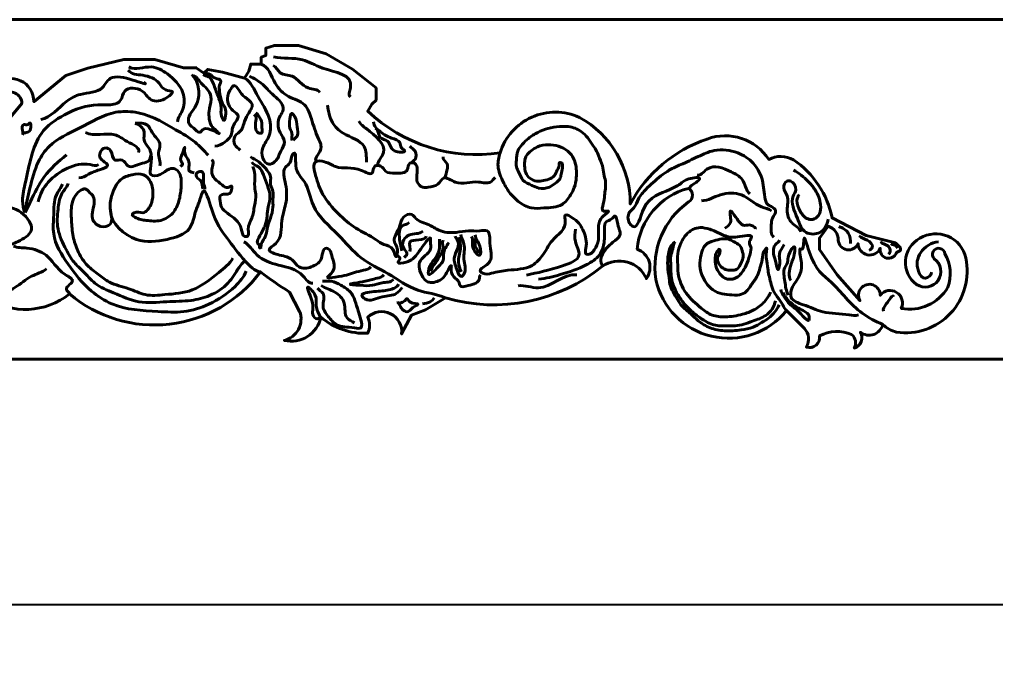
# Model space of a CAD drawing. Header units: millimetres. Extents: x 0 to 2376, y 0 to 1680.
# Drawn here: x 1413.3 to 1891, y 731.9 to 1043.1 of the extents above; entities that cross this region are included whole.
import ezdxf

# ---------------------------------------------------------------- set-up
doc = ezdxf.new("R2010")
doc.units = ezdxf.units.MM
doc.layers.get('0').update_dxf_attribs({"lineweight": 35})
doc.layers.add('Архио', color=252, linetype='Continuous', lineweight=40)
doc.layers.add('Размеры', color=5, linetype='Continuous', lineweight=9)
doc.styles.add('Размер', font='ARIAL.TTF', dxfattribs={"width": 0.8})
doc.dimstyles.new('M 1-1_h36_(M 1-8)', dxfattribs={"dimscale": 2, "dimtxt": 32, "dimasz": 25, "dimexe": 10, "dimexo": 5, "dimgap": 5, "dimtad": 1, "dimdec": 0, "dimtxsty": 'Размер', "dimblk": 'OBLIQUE', "dimcen": 2.5, "dimadec": 0, "dimazin": 0, "dimtfac": 1, "dimtdec": 0, "dimtmove": 0, "dimatfit": 3, "dimfxl": 0, "dimarcsym": 0})

# ---------------------------------------------------------------- blocks, each defined once
blk = doc.blocks.new('_Oblique')
at = {"color": 0, "linetype": 'ByBlock', "lineweight": -2}
blk.add_line((-0.5, -0.5), (0.5, 0.5), dxfattribs=at)
blk = doc.blocks.new('*D3')
at = {"layer": 'Defpoints', "color": 0}
for p in [(454, 876.86), (1922, 876.86), (1922, 756.86)]:
    blk.add_point(p, dxfattribs=at)
at = {"layer": 'Размеры', "color": 0, "lineweight": -2}
for p, q in [((454, 866.86), (454, 736.86)), ((1922, 866.86), (1922, 736.86)), ((454, 756.86), (1922, 756.86))]:
    blk.add_line(p, q, dxfattribs=at)
at = {"layer": 'Размеры', "color": 0, "lineweight": -2, "xscale": 50, "yscale": 50, "zscale": 50, "rotation": 180}
blk.add_blockref('_Oblique', (454, 756.86), dxfattribs=at)
at = {"layer": 'Размеры', "color": 0, "lineweight": -2, "xscale": 50, "yscale": 50, "zscale": 50}
blk.add_blockref('_Oblique', (1922, 756.86), dxfattribs=at)
at = {"layer": 'Размеры', "color": 0, "insert": (1188, 799.54), "char_height": 64, "attachment_point": 5, "style": 'Размер'}
blk.add_mtext('1468', dxfattribs=at)

msp = doc.modelspace()

# ---------------------------------------------------------------- linework, layer by layer
at = {"layer": 'Архио'}
msp.add_lwpolyline([(454, 876.86), (1922, 876.86), (1922, 1043.14), (454, 1043.14)], close=True, dxfattribs=at)
for points in [[(1397.26, 906.86, 0.324083), (1437.66, 908.8, 0.43036), (1531.19, 919.57, 0.023709), (1545.37, 909.77), (1550.39, 900.29, -0.450265), (1542.83, 886.07, 0.42509), (1560.74, 897.53, 0.191993), (1583.74, 889.58, 0.222797), (1583.74, 897.38, -0.705083), (1600.31, 889.26), (1605.1, 898.35), (1611.93, 901.03), (1621.84, 906.86, 0.246039), (1698.65, 922.4, -0.469507), (1720.16, 916.3, 0.494485), (1715.66, 930.74, -0.319148), (1740.76, 960.46, -0.580764), (1740.76, 953.85, 0.284601), (1724.78, 915.88, 0.629586), (1788.76, 900.68), (1797.46, 891.98, -0.336439), (1798.42, 882.83, 0.561324), (1804.92, 888.29, -0.233965), (1820.63, 888.89, -0.365445), (1821.91, 882.36, 0.481332), (1824.95, 890.04, 0.531458), (1835.92, 893.83, 0.113408), (1842.56, 890.09, 0.523363), (1876.49, 926.43, 0.516114), (1854.06, 936.04, 0.553494), (1852.44, 913.43, 0.984202), (1861.07, 926.01, -1.384939), (1866.28, 928.52, -0.221408), (1867.74, 912.08, -0.321526), (1844.88, 901.76, 0.900193), (1834.62, 908.19, 1.305738), (1824.69, 905.54), (1813.49, 918.23), (1804.84, 930.63), (1804.84, 936.19), (1809.09, 941.97, -0.335849), (1814.07, 935.14, 0.792356), (1823.79, 933.48, 0.799791), (1834.62, 931.15, 0.934197), (1842.55, 929.06), (1844.5, 930.11), (1844.5, 931.38), (1842.08, 933.8), (1827.76, 937.41), (1811.06, 946.04, 0.197813), (1792.14, 974.44, 0.257238), (1780.03, 974.66, 0.350355), (1749.88, 984.64, 0.188862), (1712.22, 952.84, 0.275237), (1687.39, 995.25, 0.451361), (1648.51, 977.85, -0.231403), (1583.75, 998.35), (1585.74, 1001.66), (1587.8, 1003.72), (1587.8, 1009.66), (1576.29, 1018.81), (1563.34, 1026.28), (1549.82, 1030.46), (1538.01, 1030.46), (1533.8, 1029.07), (1533.8, 1025.5), (1531.57, 1024.67), (1531.57, 1021.29), (1526.44, 1021.29), (1525.56, 1017.93), (1523.4, 1014.49), (1512.7, 1017.32), (1505.37, 1018.71), (1503.55, 1016.9), (1499.75, 1019.5), (1493.57, 1019.5), (1489.66, 1020.61), (1479.48, 1023.49), (1464.27, 1023.49), (1446.68, 1019.28), (1435.93, 1015.74), (1420.28, 1002.86, 1.172152), (1398.33, 999.54, 0.544794)], [(1403.46, 1000.41, -1.171909), (1414.36, 1001.99), (1401.44, 986.66, 0.287561)]]:
    msp.add_lwpolyline(points, format="xyb", dxfattribs=at)
for points, start_tangent, end_tangent in [([(1537.55, 1024.93), (1551.75, 1023.46), (1561.56, 1019.37), (1575.31, 1009.72), (1575.31, 1005.33)], (0.965583, -0.260095), (0.955923, -0.293618)), ([(1415.98, 948.74), (1414.72, 954.37), (1416.12, 963.5), (1419.04, 976.05), (1423.97, 987.43), (1435.22, 996.47), (1451.59, 1001.38), (1457.01, 1001.38), (1462.74, 1003.59), (1464.75, 1008.11), (1473.29, 1008.11), (1477.05, 1004.34), (1484.44, 1004.34), (1487.98, 1007.88), (1484.84, 1008.71), (1481.63, 1011.92), (1473.59, 1015.84), (1466.46, 1018.34)], (-0.477086, 0.878856), (-0.563309, 0.826246)), ([(1490.59, 993.04), (1493.19, 999.25), (1493.19, 1007.26), (1485.62, 1016.52), (1477.82, 1019.91), (1466.75, 1019.91)], (0.11155, 0.993759), (-0.870395, 0.492355)), ([(1558.6, 973.69), (1560.59, 979.22), (1559.53, 985.08), (1556.11, 994.45), (1552.76, 1001.4), (1544.94, 1005.48), (1538.42, 1011.99), (1531.57, 1021.29)], (-0.707107, 0.707107), (-0.950624, 0.310344)), ([(1537.36, 1020.7), (1540.93, 1017.12), (1546.7, 1015.4), (1554.55, 1009.63), (1560.32, 1007.44)], (0.916787, -0.399378), (0.504523, -0.863399)), ([(1423.68, 994.24), (1436.23, 1003.07), (1443.07, 1006.49), (1453.76, 1009.76), (1458.75, 1014.75), (1474.14, 1012.47)], (0.985161, 0.171635), (-0.794512, 0.607248)), ([(1498.47, 1015.64), (1502.64, 1011.47), (1505.68, 1008.43), (1507.05, 1004.09), (1506.02, 998.26), (1506.02, 995.63), (1507.28, 991.06), (1509.45, 988.88), (1511, 987.34), (1503.28, 989.46), (1501.9, 988.08), (1498.01, 990.37), (1496.3, 992.09), (1496.3, 995.75), (1498.7, 999.52), (1500.87, 1004.89), (1500.87, 1009.12), (1497.67, 1016.21)], (0.937324, -0.348459), (-0.707107, 0.707107)), ([(1503.55, 1016.9), (1506.41, 1016.29), (1509.21, 1014.38), (1511.76, 1013.18), (1511.19, 1011.08), (1511.19, 1008.09), (1512.4, 1002.5), (1513.54, 1000.52), (1514.24, 997.16), (1513.35, 993.79), (1511.95, 996.9), (1511.95, 1000.08), (1510.87, 1004.47), (1508.77, 1010.12), (1505.71, 1015.08), (1503.23, 1016.29)], (1, 0), (-0.638798, 0.769374)), ([(1525.81, 1015.43), (1532.35, 1011.3), (1536.93, 1006.71), (1541.29, 1002.36), (1542.33, 999.04), (1540.83, 995.94), (1540.83, 987.8), (1542.9, 983.22), (1541.18, 978.75), (1538.31, 973.59), (1535.33, 972.33), (1532.4, 975.26), (1532.4, 980.35), (1535.44, 986.31), (1535.44, 994.91), (1529.94, 1005.57), (1523.4, 1014.49)], (0.888276, -0.459309), (-0.867533, 0.49738)), ([(1508.85, 981.15), (1513.91, 983.32), (1516.51, 985.92), (1518.1, 991.55), (1520.27, 996.03), (1517.67, 998.63), (1515.07, 1004.41), (1516.95, 1009.61), (1518.03, 1010.7), (1521.93, 1006.79), (1523.67, 1005.06), (1527.07, 1001.66), (1525.04, 996.61), (1523.02, 992.13), (1521.86, 989.1), (1518.68, 985.92), (1518.68, 981.87), (1521.28, 979.27)], (1, 0), (0.707107, -0.707107)), ([(1505.66, 976.67), (1499.22, 983.11), (1489.68, 989.18), (1480.61, 994.26), (1469.9, 997.71), (1460.46, 997.71), (1442.48, 989.91), (1427.78, 981.02), (1422.52, 973.59), (1418.34, 960.53), (1415.98, 948.74)], (-0.707107, 0.707107), (-0.122263, -0.992498)), ([(1528.88, 997.43), (1530.44, 995.87), (1531.87, 992.46), (1531.87, 990.1), (1531.87, 987.68), (1530.09, 987.68), (1528.81, 990.29), (1528.81, 992.59), (1528.81, 995.96), (1528.08, 996.7)], (0.933454, -0.358698), (-0.830146, 0.557545)), ([(1547.18, 984.12), (1549.16, 986.11), (1549.16, 990.6), (1547.83, 995.85), (1546.53, 997.15), (1545.64, 994.48), (1545.64, 990.03), (1546.7, 986.47), (1546.7, 983.96)], (0.707107, 0.707107), (0.567784, -0.823178)), ([(1415.5, 987.2), (1418.11, 988.46), (1418.11, 992.48), (1417.34, 991.7), (1415.36, 991.7), (1414.66, 988.74), (1414.66, 986.7)], (0.196285, 0.980547), (-0.842915, -0.538046)), ([(1469.85, 992.41), (1475.88, 991.42), (1478.22, 987.83), (1482, 981.71), (1481.34, 977.82), (1482, 971.49)], (1, 0), (-0.175186, -0.984535)), ([(1469.85, 992.41), (1474.26, 988), (1474.26, 984.05), (1476.42, 980.45), (1477.56, 976.31)], (0.957202, -0.28942), (-0.256081, -0.966655)), ([(1648.51, 977.85), (1647.52, 971.39), (1650.01, 963.73), (1653.52, 958.01), (1657.39, 954.14), (1663.77, 950.91), (1669.86, 950.91), (1678.84, 952.6), (1683.04, 957.34), (1684.86, 960.99), (1685.81, 965.73), (1685.81, 970.1), (1683.4, 976.88), (1681.62, 978.67), (1677.13, 981.11), (1672.16, 981.77), (1666.76, 980.82), (1663.68, 978.83), (1661.53, 976.68), (1660.56, 973.86), (1660.56, 970.68), (1661.43, 967.4), (1663.86, 964.97), (1667.38, 963.97), (1670.66, 964.48), (1673.89, 965.71), (1675.48, 967.3), (1676.87, 970.17), (1677.48, 972.02), (1677.48, 973.04), (1678.41, 973.04), (1679, 972.45), (1679, 970.48), (1678.46, 967.4), (1677.69, 965.05), (1675.69, 963.05), (1672.71, 961.15), (1667.48, 960.59), (1664.09, 961.97), (1659.73, 964.53), (1657.73, 968.28), (1656.5, 971.09), (1656.5, 974.22), (1657.17, 978.78), (1659.38, 981.98), (1662.38, 984.98), (1666.97, 987.82), (1671.95, 989.87), (1677.64, 990.74), (1681.9, 990.74), (1688.41, 988.18), (1691.41, 985.18), (1694.11, 981.31), (1695.76, 978.74), (1696.69, 976.54), (1698.58, 971.57), (1699.25, 967.57), (1700.07, 964.11), (1700.07, 960.21), (1699.66, 956.98), (1699.04, 952.88), (1699.04, 949.4), (1701.57, 949.4), (1699.01, 946.84), (1696.71, 941.66), (1696.71, 937.99), (1696.71, 935.24), (1694.62, 930.38), (1692.65, 928.42), (1690.55, 928.42), (1690.55, 931.17), (1690.55, 935.63), (1687.66, 942.58), (1684.58, 945.66), (1680.44, 947.3), (1680.44, 944.41), (1679, 939.96), (1674.93, 935.89), (1669.55, 928.16), (1664.17, 922.78), (1652.35, 920.42), (1644.35, 918.98), (1640.02, 918.98), (1638.84, 920.16), (1641.26, 922.58), (1643.56, 924.88), (1643.56, 933.66), (1642.12, 939.69), (1638.57, 939.69), (1633.06, 939.69), (1626.95, 938.95), (1618.45, 940.05), (1613.72, 942.64), (1607.23, 945.82), (1605.35, 947.7), (1601.15, 946.32), (1599.46, 942.27), (1597.41, 937.71), (1596.64, 934.93), (1597.59, 932.56), (1598.14, 931.13), (1598.14, 928.62), (1597.68, 927.12), (1596.09, 930.49), (1591.62, 932.99), (1587.83, 935.32), (1577.92, 941.03), (1569.29, 948.14), (1561.81, 957.5), (1558.19, 966.82), (1558.19, 973.47), (1562.62, 973.47), (1567.99, 971.14), (1580.7, 969.27), (1585.84, 967.99), (1587.23, 971.37), (1590.03, 971.37), (1592.48, 968.92), (1597.38, 967.87), (1603.1, 969.51), (1604.38, 972.77), (1606.6, 972.77), (1608, 969.51), (1608, 963.68), (1610.62, 961.05), (1613.36, 961.05), (1618.03, 962.63), (1620.89, 965.49), (1626.58, 963.58), (1638.01, 963.58), (1643.84, 963.58), (1646.11, 965.85)], (-0.337173, -0.941443), (0.707107, 0.707107)), ([(1579.32, 993.45), (1583.21, 989.56), (1591.4, 977.99), (1588.65, 971.76)], (0.473773, -0.880647), (0, -1)), ([(1586.6, 992.99), (1590.02, 988.1), (1595.41, 985.08), (1599.41, 982.88), (1600.31, 980.36), (1601.82, 978.85), (1596.8, 978.85), (1593.45, 983.54), (1589.86, 985.49), (1587.33, 989.81)], (0, -1), (-0.991916, 0.1269)), ([(1445.47, 987.9), (1459.85, 986.76), (1465.96, 983.46), (1471.43, 977.99)], (0.876889, -0.480693), (-0.556627, -0.830763)), ([(1517.76, 926.29), (1510.79, 919.32), (1497.83, 910.75), (1484.38, 908.48), (1474.82, 908.48), (1466.72, 911.39), (1457.24, 914.61), (1451.96, 918.29), (1446.51, 922.77), (1442.19, 929.09), (1439.71, 935.97), (1438.75, 943.73), (1438.75, 951.85), (1440.67, 957.05), (1446.03, 960.01), (1447.55, 958.49), (1448.91, 957.13), (1449.79, 954.09), (1448.99, 945.77), (1452.91, 941.85), (1457.64, 943.05), (1457.64, 950.73), (1458.6, 957.45), (1462.76, 964.73), (1468.37, 967.13), (1473.97, 967.13), (1477.33, 963.77), (1478.54, 957.29), (1477.5, 952.49), (1473.58, 948.57), (1469.33, 948.57), (1468.41, 947.65), (1469.65, 946.41), (1475.33, 944.81), (1482.38, 944.81), (1488.23, 948.41), (1491.27, 954.33), (1492.31, 960.65), (1491.43, 968.09), (1489.55, 969.97), (1486.54, 969.97), (1482.06, 967.21), (1477.6, 967.21), (1477.6, 971.62), (1477.6, 976.39), (1476.66, 974.17), (1473.52, 972.85), (1466.33, 971.54), (1463.5, 974.37), (1459.85, 974.37), (1457.83, 979.02), (1454.99, 980.24), (1452.72, 977.96), (1452.72, 975.38), (1454.21, 973.89), (1456.33, 971.77), (1452.46, 969.62), (1447.1, 967.39), (1442.34, 965.57)], (-0.499331, -0.866412), (-1, 0)), ([(1498.77, 968.11), (1496.3, 968.99), (1496.3, 971.89), (1495.61, 974.73), (1494.09, 978.33), (1494.09, 980.6), (1493.02, 977.51), (1492.33, 973.85), (1492.96, 972.08), (1492.04, 971.17)], (-0.932847, 0.360273), (-0.652628, -0.757678)), ([(1604.4, 981.19), (1606.87, 978.72), (1606.87, 974.7), (1605.21, 973.03)], (0.624438, -0.781075), (-0.500064, -0.865989)), ([(1782.53, 936.55), (1781.28, 942.65), (1781.88, 945.94), (1783.39, 949.55), (1781.38, 951.55), (1779.58, 952.57), (1778.13, 956.18), (1776.61, 965.47), (1772.34, 972.82), (1764.85, 977.88), (1753.29, 978.99), (1745.47, 976.04), (1736.92, 972.1), (1731.52, 969.49), (1727.28, 966.6), (1719.81, 959.96), (1716.31, 955.34), (1714, 950.94), (1711.88, 948.81), (1711.88, 943.5), (1713.54, 941.84), (1718.92, 950.67), (1731.68, 959.97), (1736.6, 962.62), (1740.98, 965.15), (1746.17, 965.15), (1744.44, 963.42), (1741.19, 960.17)], (-0.816571, 0.577245), (-0.06855, -0.997648)), ([(1526.31, 975.98), (1530.37, 973.44), (1534.38, 969.43), (1536.16, 966.13), (1536.16, 964.61), (1536.16, 962.28), (1537.32, 959.01), (1537.32, 955.3), (1537.32, 951.28), (1534.46, 940.64), (1533.5, 936.77), (1531.85, 931.89)], (0.836404, -0.548114), (0.540065, -0.841623)), ([(1621.84, 906.86), (1608.19, 910.72), (1593.69, 918.72), (1580.56, 926.45), (1569.24, 937.76), (1557.11, 952.06), (1552.78, 963.73), (1548.52, 971.7), (1547.44, 977.61), (1547.08, 977.25), (1545.57, 972.92), (1543.51, 970.87), (1543.51, 962.53), (1543.51, 952.76), (1541.69, 944.65), (1538.74, 933.59), (1535.52, 930.37), (1540.59, 927.88), (1546.68, 925.48), (1550.09, 922.07), (1556.08, 922.07), (1560.79, 925.58), (1561.69, 929.04), (1562.91, 931.09), (1564.06, 931.09), (1566.11, 927.56), (1567.14, 921.01), (1565.16, 918.2), (1564.04, 917.08), (1567.78, 917.08), (1573.36, 918.07), (1581.63, 920.44), (1585.21, 922.05)], (-0.905931, 0.423426), (0.527501, 0.849555)), ([(1620.64, 975.92), (1622.58, 972.51), (1622.58, 969.68), (1621.41, 965.61)], (-0.302281, -0.953219), (-0.378273, -0.925694)), ([(1422.32, 953.96), (1427.28, 963.5), (1436.82, 970.36), (1447.76, 972.14), (1451.96, 972.14)], (0.233925, 0.972255), (0.796208, 0.605023)), ([(1527.41, 971.24), (1528.39, 967.28), (1528.39, 961.15), (1528.9, 957.59), (1528.28, 952.02), (1526.93, 945.88), (1525.24, 940.42), (1524.62, 936.93), (1523.61, 936.93), (1521.8, 940.7), (1515.04, 948.36), (1512.17, 951.23), (1511.38, 955.34), (1511.38, 956.58), (1512.19, 957.39), (1516, 957.93), (1517.07, 959.78), (1517.07, 961.64), (1515.49, 960.97), (1512.45, 962.15), (1507.35, 968.92), (1507.35, 974.59)], (0.369, -0.929429), (-0.77221, 0.635367)), ([(1526.93, 973.28), (1530.2, 970.97), (1532.74, 967.2), (1534.6, 961.84), (1535.85, 956.74), (1535, 951.5), (1533.53, 942.52), (1532.58, 940.43), (1530.37, 936.32), (1529.87, 933.44), (1530.74, 932.57), (1530.74, 931.36), (1531.85, 931.89)], (0.556908, -0.830574), (0.959238, 0.2826)), ([(1744.92, 967.17), (1749.77, 969.83), (1761.68, 968.56), (1767, 964.86), (1770.81, 957.81)], (0.896685, -0.44267), (0.773148, -0.634226)), ([(1504.01, 960.05), (1503.36, 962.99), (1503.36, 966.78), (1502.52, 968.73), (1501.47, 968.73), (1499.87, 967.73), (1499.87, 966.23), (1502.17, 963.94), (1502.94, 960.2)], (0, 1), (0.221456, -0.97517)), ([(1792.23, 969.48), (1799.4, 963.91), (1802.71, 959.73), (1804.55, 956.12), (1805.4, 952.52), (1804.81, 948), (1802.32, 945.51), (1799.3, 945.51), (1795.44, 949.38), (1793.86, 954.62), (1794.85, 957.57)], (0.840218, -0.542249), (0.46691, 0.884305)), ([(1524.19, 919.99), (1518.74, 912.54), (1505.98, 903.8), (1493.65, 900.22), (1481.03, 900.22), (1458.51, 903.94), (1448.47, 910.24), (1437, 923.43), (1429.97, 938.18), (1429.97, 947.5), (1431.31, 957.29), (1434.29, 962.53)], (-0.35291, -0.935657), (0.366762, 0.930315)), ([(1437.13, 962.81), (1433.8, 957.57), (1432.09, 950.33), (1432.09, 940.66), (1436.12, 930.5), (1439.96, 924.31), (1444.29, 919.98), (1450.18, 914.09), (1459.31, 909.31), (1471.7, 904.99), (1485.3, 904.99), (1497.32, 905.68), (1506.31, 908.07), (1515.36, 914.18), (1520.71, 921.81), (1523.78, 924.88)], (-0.426678, -0.904404), (0.903347, 0.42891)), ([(1809.13, 945.37), (1805.07, 938.97), (1798.31, 938.97), (1794.09, 945.79), (1792.01, 956.73), (1793.26, 959.85), (1790.76, 964.01), (1788.99, 964.01), (1787.38, 960.78), (1789.04, 956.83), (1789.04, 949.81), (1791.29, 943.71), (1795.74, 939.26)], (-0.17944, -0.983769), (0.285412, -0.958405)), ([(1531.19, 919.57), (1523.89, 924.76), (1514.83, 936.11), (1507.35, 950.2), (1503.18, 959.1), (1501.6, 955.08), (1499.44, 949.19), (1496.42, 940.85), (1485.49, 935.54), (1470.53, 935.54), (1457.8, 949.56)], (-0.978975, 0.203979), (0, 1)), ([(1747.13, 954.44), (1756.37, 957.33), (1766.65, 957.33), (1776.47, 951.44), (1781.44, 949.48)], (1, 0), (0.813607, -0.581415)), ([(1400.21, 953.99), (1408.91, 951.19), (1418.02, 944.4), (1419.12, 940.6), (1413.57, 935.05), (1406.61, 933.2), (1402.01, 936.3), (1388.91, 941.5), (1376.9, 944.9), (1361.6, 946.4), (1344.59, 945.3), (1327.26, 942.68), (1313.86, 938.39), (1293.85, 929.89)], (0.867884, -0.496766), (-0.871684, -0.490068)), ([(1698.65, 922.4), (1697.89, 925.88), (1699.94, 930.3), (1703.79, 934.15), (1707.19, 937.55), (1706.08, 942.91), (1704.61, 947), (1703.13, 945.53), (1700.43, 944.13), (1699.61, 940.94), (1699.61, 935.86), (1697.15, 927.92), (1690.92, 923.17), (1677.97, 918.26), (1667.4, 916.05)], (-0.470092, 0.882617), (-0.994183, -0.107706)), ([(1758.48, 941.05), (1761.25, 943.82), (1761.25, 946.7), (1761.25, 949.35), (1763.16, 947.45), (1768.24, 942.37), (1771.65, 942.37), (1773.35, 940.67)], (0.929795, 0.368079), (-0.786165, -0.618016)), ([(1603.99, 943.75), (1600.46, 941.99), (1599.21, 936.39), (1600.46, 929.96)], (-0.707107, -0.707107), (0.264197, -0.964469)), ([(1780.96, 909.75), (1777.92, 905.02), (1772.78, 901.03), (1767.22, 898.87), (1758.72, 897.63), (1752.29, 898.51), (1746.96, 901.9), (1739.58, 909.27), (1735.7, 918.9), (1735.44, 924.39), (1735.7, 929.83), (1737.6, 934.86), (1739.58, 937.7), (1741.17, 939.28), (1743.24, 940.57), (1746.39, 941.3), (1751.12, 940.48), (1753.98, 939.46), (1758.07, 937.47), (1764.76, 936.73), (1771.63, 936.73), (1770.68, 934.59), (1770.68, 933.13), (1771.29, 931.8), (1771.29, 930.42), (1769.89, 925.18), (1767.85, 920.73), (1763.62, 916.5), (1758.56, 916.5), (1755.56, 919.5), (1753.92, 923.6), (1753.92, 927.41), (1754.75, 929.54), (1755.91, 930.7), (1755.91, 928.34), (1755, 926.73), (1755, 925.26), (1756.65, 922.28), (1758.85, 920.82), (1761.7, 920.4), (1764.4, 920.91), (1766.09, 923.11), (1767.15, 925.54), (1767.44, 928.4), (1767, 930), (1766.2, 932.1), (1763.7, 933.95), (1761.67, 935.11), (1759.2, 935.84), (1757.08, 935.73), (1753.2, 934.88), (1749.05, 932.71), (1747.34, 929.51), (1746.31, 923.85), (1746.93, 919.14), (1748.79, 915.22), (1751.73, 911.57), (1756.16, 909.14), (1760.75, 908.42), (1765.76, 908.42), (1769, 909.97), (1771.48, 913.22), (1774.52, 917.9), (1775.71, 921.36), (1776.84, 925.63), (1778.29, 930.65), (1778.91, 931.27), (1778.91, 929.62), (1778.91, 925.86), (1779.53, 921.31), (1780.15, 918.06), (1781.03, 914.4), (1782.27, 910.57), (1784.18, 907.38), (1786.96, 903.41), (1788.76, 900.68)], (-0.401066, -0.916049), (0.837604, -0.546278)), ([(1814.36, 941.85), (1818.96, 938.63), (1820.13, 933.45)], (0.929967, -0.367642), (0, -1)), ([(1638.93, 918.11), (1638.26, 915.97), (1631.72, 912.64), (1629.11, 912.64), (1628.29, 914.76), (1626.66, 916.39), (1624.62, 920.47), (1624.62, 922.59), (1621.92, 918.43), (1619.11, 915.61), (1613.02, 914.76), (1610.74, 917.04), (1609.02, 921.2), (1609.02, 924.22), (1614.49, 930.83), (1614.49, 934.34), (1614.49, 935.97), (1610.57, 932.05), (1607.71, 928.06), (1602.57, 924.38), (1598.57, 924.38), (1599.47, 926.34), (1597.97, 927.84)], (-0.62186, -0.783128), (-0.620484, 0.784219)), ([(1610.66, 939.53), (1603.92, 937.59), (1600.97, 932.15), (1602.72, 927.81), (1601.62, 926.7)], (-0.707107, -0.707107), (-0.612154, -0.790738)), ([(1604.4, 929.54), (1604.4, 934.21), (1612.29, 937.11)], (0.279041, 0.960279), (0.083119, 0.99654)), ([(1629.35, 937.91), (1630.81, 933.32), (1630.81, 925.83), (1630.81, 918.55), (1629.64, 917.38), (1628, 919.02), (1626.8, 922.48), (1626, 925.17), (1627.97, 934.19), (1626.51, 937.03)], (0, -1), (-0.388757, 0.92134)), ([(1629.43, 919.66), (1628.12, 924.32), (1629.1, 930.94), (1628.28, 936.59)], (-0.379645, 0.925132), (-0.264456, 0.964398)), ([(1636.34, 937.69), (1638.53, 932.23), (1638.53, 927.72), (1635.47, 930.78), (1634.45, 936.89)], (0.060549, -0.998165), (-0.579671, 0.814851)), ([(1824.37, 937.25), (1828.25, 935.2), (1830.73, 931.62), (1829.27, 930.16)], (0.606687, -0.794941), (-0.815183, -0.579204)), ([(1410.25, 932.28), (1416.83, 931.3), (1426.25, 927.75), (1435.67, 918.33), (1439.09, 914.9), (1436.48, 910.51), (1437.66, 908.8)], (0.899254, -0.437427), (-0.825014, -0.565112)), ([(1523.09, 934.37), (1529.49, 927.97), (1539.98, 922.94), (1552.14, 917.5), (1556.86, 914.14)], (0.878569, -0.477616), (0.963238, 0.26865)), ([(1623.37, 933.96), (1620.79, 928.28), (1620.79, 926.08), (1617.43, 921.24), (1613.55, 918.34), (1614.13, 922.53), (1616.2, 925.44), (1618.79, 931.18), (1618.79, 935.57)], (-0.521791, -0.853073), (0, 1)), ([(1620.66, 935.19), (1620.66, 931.51), (1619.43, 928.15), (1616.98, 924.15), (1614.52, 920.01)], (-0.63869, -0.769464), (-0.170463, -0.985364)), ([(1638.19, 928.98), (1636.39, 932.25), (1635.86, 935.98)], (-0.253607, 0.967307), (-0.707107, 0.707107)), ([(1785.18, 903.46), (1783.09, 900.05), (1779.92, 896.89), (1776.56, 894.77), (1772.35, 892.62), (1766.59, 891.24), (1758.3, 890.79), (1751.33, 892.27), (1745.53, 895.68), (1740.87, 899.95), (1738.39, 902.05), (1733.79, 908.8), (1731.92, 912.76), (1731.25, 916.52), (1730.6, 922.5), (1730.89, 928.35), (1732.5, 932.64), (1734.16, 934.3)], (-0.436391, -0.899757), (0.793297, 0.608835)), ([(1783.4, 905.49), (1781.63, 901.35), (1778.61, 898.33), (1772.12, 895.5), (1763.55, 893.19), (1759.76, 893.19), (1755.64, 893.19), (1749.38, 895.31), (1745.37, 897.91), (1741.26, 901.37), (1739.49, 903.13), (1735.98, 907.74), (1733.48, 912.81), (1732.61, 915.62), (1732.03, 923.86), (1732.03, 927.44), (1733.06, 930.97), (1734.16, 934.3)], (-0.315218, -0.949019), (0.707107, 0.707107)), ([(1787.61, 932.96), (1785.32, 928.67), (1785.32, 922.84), (1784.58, 920.77), (1783.69, 923.58), (1782.43, 928.23), (1783.32, 933.1), (1785.28, 935.06)], (-0.483755, -0.875203), (0.27965, 0.960102)), ([(1790.79, 915.36), (1790.79, 922.9), (1792.71, 928.95), (1792.71, 931.83), (1789.39, 925.85), (1789.39, 925.11), (1787.91, 921.71), (1787.91, 914.99), (1789.61, 908.2)], (-0.50049, 0.865742), (0.499031, -0.866584)), ([(1834.68, 934.4), (1839.21, 931.33), (1838.63, 928.33)], (0.625037, -0.780595), (-0.961589, -0.274493)), ([(1839.89, 933.47), (1842.45, 932.26), (1843.06, 931.24)], (0.707107, -0.707107), (0.456284, -0.889834)), ([(1859.7, 919.45), (1856.77, 916.53), (1853.32, 919.98), (1854.43, 929.05), (1863.09, 934.31)], (0.06946, -0.997585), (0.996983, 0.077617)), ([(1795.52, 931.35), (1796.05, 924.04), (1794.73, 917.25), (1791.04, 910.52), (1791.04, 907.15), (1796.83, 903.57), (1806.52, 900.1), (1819.38, 898.62), (1824.01, 898.62)], (-0.316913, -0.948455), (0.928963, 0.370174)), ([(1426.47, 921.03), (1419.12, 917.49), (1410.96, 911.92), (1403.2, 906.62), (1401.21, 904.63)], (-0.774762, -0.632253), (-0.963972, -0.266003)), ([(1591.53, 918.19), (1588.33, 916.51), (1582.52, 915.03), (1576.86, 914.02), (1575.12, 913.64), (1579.7, 913.07), (1585.99, 913.07), (1590.74, 914.27), (1596.27, 915.82)], (-0.488178, -0.872744), (0.707107, 0.707107)), ([(1686.01, 918.13), (1667.18, 911.81), (1657.36, 912.83)], (-0.989539, 0.144267), (-0.988566, -0.150791)), ([(1560.74, 897.53), (1558.52, 902.98), (1557.87, 908.43), (1554.25, 912.06), (1555.07, 909.15), (1556.87, 901.62), (1556.87, 898.75), (1558.98, 896.63), (1560.74, 897.53)], (-0.608003, 0.793935), (0.799046, 0.60127)), ([(1561.61, 915), (1565.93, 915), (1570.53, 913.07), (1575.18, 909.78), (1577.46, 905.58), (1578.99, 900.59), (1580.35, 896.08), (1580.35, 892.22), (1577.23, 892.22), (1568.43, 893.75), (1564.34, 897.84), (1561.83, 902.79), (1561.83, 909.04), (1559.19, 911.67)], (1, 0), (-0.438526, 0.898718)), ([(1560.86, 912.95), (1567.62, 909.72), (1572.22, 904.38), (1573.59, 897.06), (1577.22, 894.68)], (0.84002, -0.542556), (0.865054, -0.501679)), ([(1598.77, 913.57), (1594.12, 910.79), (1586.78, 909.98), (1580.92, 907.81), (1582.36, 906.37), (1590.83, 907.46), (1597.71, 909.02), (1600.59, 911.9)], (-0.385546, -0.922688), (0.707107, 0.707107)), ([(1785.91, 911.02), (1787.61, 907.39), (1790.33, 903.85), (1795.02, 899.8), (1798.45, 896.37), (1799.81, 895.89)], (0.217116, -0.976146), (0.982902, 0.184128)), ([(1799.81, 895.89), (1799.81, 897.78), (1796.91, 900.68), (1793.83, 902.24), (1791.48, 903.94), (1788.83, 906.59), (1787.06, 909.55)], (-0.100841, 0.994903), (-0.378416, 0.925636)), ([(1836.21, 900.4), (1837.6, 903.92), (1841.07, 907.39)], (-0.290246, 0.956952), (0, -1)), ([(1598.27, 904.86), (1601.85, 905.5), (1602.84, 906.49), (1604.34, 904.99), (1608.31, 903.78), (1605.81, 902.18), (1602.87, 900.07), (1600.63, 901.41), (1599.29, 903.52), (1598.3, 904.51)], (-0.057385, -0.998352), (-0.310494, -0.950575)), ([(1616.28, 906.9), (1614.35, 904.97), (1610.58, 903.94)], (-0.617225, -0.786787), (-0.983718, -0.179718))]:
    msp.add_spline(points, degree=3, dxfattribs=dict(at, start_tangent=start_tangent, end_tangent=end_tangent))
for points, end_tangent in [([(1583.05, 973.37), (1581.92, 981), (1571.7, 987.49), (1566.49, 992.7), (1563.96, 1001.21)], (-0.532329, 0.846538)), ([(1415.98, 948.74), (1418.58, 953.99), (1425.34, 966.12), (1436.17, 976.95)], (0.806216, 0.591622))]:
    msp.add_spline(points, degree=3, dxfattribs=dict(at, end_tangent=end_tangent))
for points in [[(1661.45, 918.09), (1679.07, 922.53), (1687.12, 927.83), (1685.41, 934.5), (1685.41, 940.49)], [(1835.92, 893.83), (1825.82, 899.36), (1810.79, 914.37), (1799.75, 929.66), (1797.31, 935.85), (1796.09, 930.79), (1795.52, 931.35)]]:
    msp.add_spline(points, degree=3, dxfattribs=at)

# ---------------------------------------------------------------- dimensions: what is measured, and where the dimension line sits
at = {"layer": 'Размеры'}
dim = msp.add_linear_dim(base=(1922, 756.86), p1=(454, 876.86), p2=(1922, 876.86), dimstyle='M 1-1_h36_(M 1-8)', dxfattribs=at)
dim.commit()
dim.dimension.update_dxf_attribs({"geometry": '*D3', "text_midpoint": (1188, 799.54)})

doc.saveas('drawing.dxf')
